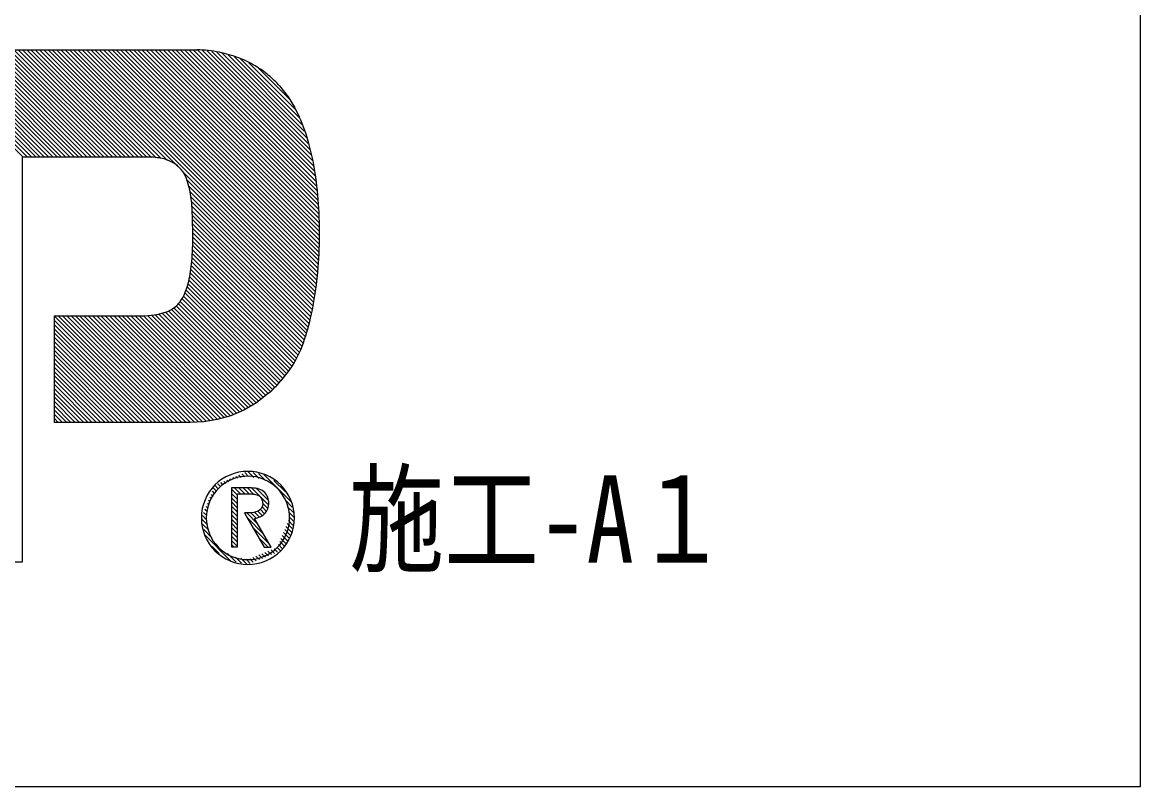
# Model space of a CAD drawing. Units: millimetres, scale not verified. Extents: x -27332 to 2102, y -19305 to 1485.
# Drawn here: x 619 to 2102, y -19305 to -18292 of the extents above; entities that cross this region are included whole.
import ezdxf
from ezdxf.enums import TextEntityAlignment as Align

# ---------------------------------------------------------------- set-up
doc = ezdxf.new("R2010")
doc.units = ezdxf.units.MM
doc.header["$LTSCALE"] = 40
doc.layers.add('0-7_YKK_ZWAK', color=7, linetype='Continuous')
doc.styles.add('ＭＳ ゴシック', font='')
doc.styles.get('ＭＳ ゴシック').set_extended_font_data('MS Gothic')

msp = doc.modelspace()

# ---------------------------------------------------------------- linework, layer by layer
at = {"layer": '0-7_YKK_ZWAK'}
for p, q in [((620.5, -18470.27), (478, -18327.77)), ((626.16, -18470.27), (483.66, -18327.77)), ((631.82, -18470.27), (489.32, -18327.77)), ((637.48, -18470.27), (494.97, -18327.77)), ((643.13, -18470.27), (500.63, -18327.77)), ((648.79, -18470.27), (506.29, -18327.77)), ((654.45, -18470.27), (511.94, -18327.77)), ((660.1, -18470.27), (517.6, -18327.77)), ((665.76, -18470.27), (523.26, -18327.77)), ((671.42, -18470.27), (528.91, -18327.77)), ((677.07, -18470.27), (534.57, -18327.77)), ((682.73, -18470.27), (540.23, -18327.77)), ((688.39, -18470.27), (545.88, -18327.77)), ((694.04, -18470.27), (551.54, -18327.77)), ((699.7, -18470.27), (557.2, -18327.77)), ((705.36, -18470.27), (562.85, -18327.77)), ((711.01, -18470.27), (568.51, -18327.77)), ((716.67, -18470.27), (574.17, -18327.77)), ((722.33, -18470.27), (579.82, -18327.77)), ((727.98, -18470.27), (585.48, -18327.77)), ((733.64, -18470.27), (591.14, -18327.77)), ((739.3, -18470.27), (596.8, -18327.77)), ((744.96, -18470.27), (602.45, -18327.77)), ((750.61, -18470.27), (608.11, -18327.77)), ((756.27, -18470.27), (613.77, -18327.77)), ((761.93, -18470.27), (619.42, -18327.77)), ((767.58, -18470.27), (625.08, -18327.77)), ((773.24, -18470.27), (630.74, -18327.77)), ((778.9, -18470.27), (636.39, -18327.77)), ((784.55, -18470.27), (642.05, -18327.77)), ((790.67, -18470.74), (647.71, -18327.77)), ((796.96, -18471.36), (653.36, -18327.77)), ((803.24, -18471.99), (659.02, -18327.77)), ((811.64, -18474.74), (664.68, -18327.77)), ((825.35, -18482.79), (670.33, -18327.77)), ((1006.09, -18657.87), (675.99, -18327.77)), ((1006.93, -18653.06), (681.65, -18327.77)), ((1007.78, -18648.24), (687.31, -18327.77)), ((1008.62, -18643.43), (692.96, -18327.77)), ((1009.34, -18638.49), (698.62, -18327.77)), ((1009.77, -18633.26), (704.28, -18327.77)), ((1010.19, -18628.03), (709.93, -18327.77)), ((1010.61, -18622.8), (715.59, -18327.77)), ((1011.04, -18617.56), (721.25, -18327.77)), ((1011.46, -18612.33), (726.9, -18327.77)), ((1011.89, -18607.1), (732.56, -18327.77)), ((1012.31, -18601.87), (738.22, -18327.77)), ((1012.74, -18596.64), (743.87, -18327.77)), ((1013.05, -18591.29), (749.53, -18327.77)), ((1013.03, -18585.62), (755.19, -18327.77)), ((1013.01, -18579.94), (760.84, -18327.77)), ((1013, -18574.27), (766.5, -18327.77)), ((1012.98, -18568.59), (772.16, -18327.77)), ((1012.96, -18562.92), (777.81, -18327.77)), ((1012.94, -18557.24), (783.47, -18327.77)), ((1012.92, -18551.56), (789.13, -18327.77)), ((1012.9, -18545.89), (794.79, -18327.77)), ((1012.49, -18539.82), (800.44, -18327.77)), ((1011.92, -18533.59), (806.1, -18327.77)), ((1011.34, -18527.35), (811.76, -18327.77)), ((1010.76, -18521.12), (817.41, -18327.77)), ((1010.19, -18514.89), (823.07, -18327.77)), ((1009.61, -18508.66), (828.73, -18327.77)), ((1009.04, -18502.42), (834.38, -18327.77)), ((1008.34, -18496.07), (840.04, -18327.77)), ((1006.91, -18488.98), (845.7, -18327.77)), ((1005.47, -18481.89), (851.44, -18327.85)), ((1004.04, -18474.8), (857.84, -18328.6)), ((1002.61, -18467.71), (864.24, -18329.35)), ((1001.17, -18460.62), (870.65, -18330.09)), ((999.69, -18453.48), (877.05, -18330.84)), ((996.48, -18444.62), (884.14, -18332.27)), ((993.28, -18435.75), (892.1, -18334.57)), ((990.07, -18426.89), (900.06, -18336.87)), ((986.87, -18418.03), (908.66, -18339.82)), ((982.07, -18407.58), (919.61, -18345.12)), ((974.38, -18394.22), (932.51, -18352.35)), ((1005.25, -18662.68), (830.83, -18488.26)), ((1004.4, -18667.5), (837.71, -18500.8)), ((1003.56, -18672.31), (840.2, -18508.95)), ((1002.72, -18677.12), (842.01, -18516.42)), ((1001.87, -18681.94), (842.95, -18523.02)), ((1000.73, -18686.45), (843.89, -18529.61)), ((999.42, -18690.8), (844.35, -18535.73)), ((998.11, -18695.15), (844.67, -18541.7)), ((996.81, -18699.5), (844.99, -18547.68)), ((995.5, -18703.85), (845.2, -18553.54)), ((994.19, -18708.19), (845.25, -18559.26)), ((992.88, -18712.54), (845.31, -18564.97)), ((988.31, -18724.95), (845.07, -18581.7)), ((990.23, -18721.2), (845.29, -18576.26)), ((991.58, -18716.89), (845.37, -18570.68)), ((982.57, -18736.18), (844.43, -18598.04)), ((984.49, -18732.43), (844.65, -18592.59)), ((986.4, -18728.69), (844.86, -18587.15)), ((976.83, -18747.41), (843.22, -18613.79)), ((978.75, -18743.66), (843.97, -18608.89)), ((980.66, -18739.92), (844.22, -18603.48)), ((969.71, -18757.25), (840.96, -18628.5)), ((972.19, -18754.08), (841.71, -18623.6)), ((974.68, -18750.9), (842.47, -18618.7)), ((962.27, -18766.78), (837.51, -18642.02)), ((964.75, -18763.6), (838.97, -18637.83)), ((967.23, -18760.43), (840.21, -18633.41)), ((951.1, -18778.25), (830.63, -18657.77)), ((953.93, -18775.41), (832.99, -18654.47)), ((956.75, -18772.58), (834.57, -18650.4)), ((959.57, -18769.74), (836.04, -18646.21)), ((935.84, -18791.27), (816.56, -18671.99)), ((939.03, -18788.8), (819.94, -18669.71)), ((942.21, -18786.32), (823.32, -18667.43)), ((945.39, -18783.85), (825.9, -18664.36)), ((948.28, -18781.08), (828.27, -18661.06)), ((802.56, -18822.03), (661.76, -18681.23)), ((796.9, -18822.03), (661.76, -18686.89)), ((808.21, -18822.03), (667, -18680.82)), ((813.87, -18822.03), (672.66, -18680.82)), ((819.53, -18822.03), (678.32, -18680.82)), ((825.18, -18822.03), (683.97, -18680.82)), ((830.84, -18822.03), (689.63, -18680.82)), ((836.5, -18822.03), (695.29, -18680.82)), ((842.12, -18822), (700.94, -18680.82)), ((847.51, -18821.73), (706.6, -18680.82)), ((852.89, -18821.45), (712.26, -18680.82)), ((858.28, -18821.18), (717.91, -18680.82)), ((863.29, -18820.54), (723.57, -18680.82)), ((868.17, -18819.76), (729.23, -18680.82)), ((873.05, -18818.98), (734.88, -18680.82)), ((877.92, -18818.2), (740.54, -18680.82)), ((882.33, -18816.95), (746.2, -18680.82)), ((886.74, -18815.7), (751.86, -18680.82)), ((891.14, -18814.45), (757.51, -18680.82)), ((895.55, -18813.2), (763.17, -18680.82)), ((899.53, -18811.53), (768.75, -18680.74)), ((903.51, -18809.84), (774.33, -18680.66)), ((907.48, -18808.16), (779.91, -18680.59)), ((911.45, -18806.47), (785.21, -18680.23)), ((915.18, -18804.54), (790.36, -18679.73)), ((918.74, -18802.45), (795.52, -18679.23)), ((922.31, -18800.36), (800.31, -18678.36)), ((925.87, -18798.27), (804.68, -18677.08)), ((929.44, -18796.18), (809.06, -18675.8)), ((932.66, -18793.74), (813.19, -18674.27)), ((791.24, -18822.03), (661.76, -18692.55)), ((785.59, -18822.03), (661.76, -18698.2)), ((779.93, -18822.03), (661.76, -18703.86)), ((774.27, -18822.03), (661.76, -18709.52)), ((768.62, -18822.03), (661.76, -18715.17)), ((762.96, -18822.03), (661.76, -18720.83)), ((757.3, -18822.03), (661.76, -18726.49)), ((751.65, -18822.03), (661.76, -18732.14)), ((745.99, -18822.03), (661.76, -18737.8)), ((740.33, -18822.03), (661.76, -18743.46)), ((734.67, -18822.03), (661.76, -18749.11)), ((729.02, -18822.03), (661.76, -18754.77)), ((723.36, -18822.03), (661.76, -18760.43)), ((717.7, -18822.03), (661.76, -18766.09)), ((712.05, -18822.03), (661.76, -18771.74)), ((706.39, -18822.03), (661.76, -18777.4)), ((700.73, -18822.03), (661.76, -18783.06)), ((695.08, -18822.03), (661.76, -18788.71)), ((689.42, -18822.03), (661.76, -18794.37)), ((683.76, -18822.03), (661.76, -18800.03)), ((678.11, -18822.03), (661.76, -18805.68)), ((672.45, -18822.03), (661.76, -18811.34)), ((666.79, -18822.03), (661.76, -18817)), ((900.12, -18896.96), (898.37, -18895.22)), ((904.84, -18896.03), (902.37, -18893.56)), ((909.56, -18895.1), (906.37, -18891.9)), ((914.29, -18894.16), (910.36, -18890.24)), ((919.33, -18893.55), (914.36, -18888.58)), ((926.38, -18894.94), (918.36, -18886.92)), ((933.42, -18896.33), (925.41, -18888.32)), ((941.79, -18899.04), (932.46, -18889.71)), ((975.95, -18927.54), (939.52, -18891.11)), ((876.84, -18913.29), (872.96, -18909.41)), ((879.12, -18909.9), (874.62, -18905.41)), ((882.37, -18907.5), (878.39, -18903.52)), ((885.76, -18905.23), (882.38, -18901.86)), ((889.15, -18902.96), (886.38, -18900.2)), ((892.53, -18900.69), (890.38, -18898.54)), ((895.92, -18898.42), (894.37, -18896.88)), ((904.76, -18918.58), (896.74, -18910.56)), ((908.75, -18916.91), (900.79, -18908.95)), ((914.41, -18916.91), (906.45, -18908.95)), ((920.06, -18916.91), (912.1, -18908.95)), ((925.85, -18917.04), (917.76, -18908.95)), ((945.75, -18931.28), (923.42, -18908.96)), ((945.87, -18925.74), (929.71, -18909.58)), ((968.13, -18914.07), (953.04, -18898.98)), ((962.08, -18905.02), (962.08, -18905.02)), ((867.76, -18926.83), (866.33, -18925.4)), ((870.03, -18923.44), (867.99, -18921.4)), ((872.3, -18920.06), (869.65, -18917.41)), ((874.57, -18916.67), (871.31, -18913.41)), ((904.76, -18924.24), (896.74, -18916.22)), ((904.76, -18929.89), (896.74, -18921.88)), ((977.33, -18934.58), (968.09, -18925.34)), ((864.72, -18940.76), (861.35, -18937.4)), ((865.65, -18936.04), (863.01, -18933.4)), ((866.59, -18931.32), (864.67, -18929.4)), ((904.76, -18935.55), (896.74, -18927.53)), ((904.76, -18941.21), (896.74, -18933.19)), ((904.76, -18946.86), (896.74, -18938.85)), ((937.47, -18945.63), (931.64, -18939.8)), ((940.64, -18943.14), (934.95, -18937.45)), ((942.87, -18939.71), (937.22, -18934.06)), ((944.92, -18936.11), (938.22, -18929.41)), ((978.72, -18941.62), (970.72, -18933.63)), ((865.03, -18958.04), (856.99, -18950.01)), ((863.64, -18951), (858.04, -18945.39)), ((863.78, -18945.48), (859.69, -18941.39)), ((904.76, -18952.52), (896.74, -18944.5)), ((904.76, -18958.18), (896.74, -18950.16)), ((931.35, -18956.48), (916.8, -18941.93)), ((939.27, -18970.06), (917.36, -18948.14)), ((929.44, -18948.91), (922.39, -18941.87)), ((933.73, -18947.55), (927.39, -18941.21)), ((980.07, -18948.64), (972.13, -18940.7)), ((978.22, -18958.1), (972.24, -18952.11)), ((979.15, -18953.37), (973.54, -18947.76)), ((866.42, -18965.09), (858.39, -18957.06)), ((871.23, -18975.56), (859.78, -18964.11)), ((904.76, -18963.83), (896.74, -18955.82)), ((904.76, -18969.49), (896.74, -18961.47)), ((904.76, -18975.15), (896.74, -18967.13)), ((947.19, -18983.63), (925.24, -18961.68)), ((973.15, -18975.66), (965.6, -18968.1)), ((975.42, -18972.26), (967.26, -18964.11)), ((976.36, -18967.56), (968.92, -18960.11)), ((977.29, -18962.83), (970.58, -18956.11)), ((895.83, -19005.82), (861.17, -18971.16)), ((904.76, -18980.8), (896.74, -18972.79)), ((904.76, -18986.46), (896.74, -18978.44)), ((899.64, -18986.99), (896.74, -18984.1)), ((945.15, -18987.25), (933.12, -18975.22)), ((964.09, -18989.22), (958.96, -18984.09)), ((966.35, -18985.83), (960.62, -18980.1)), ((968.62, -18982.44), (962.28, -18976.1)), ((970.89, -18979.05), (963.94, -18972.1)), ((880.23, -18995.87), (871.14, -18986.79)), ((902.9, -19007.23), (891.58, -18995.91)), ((933.61, -19004), (929.09, -18999.47)), ((937.62, -19002.35), (933.09, -18997.81)), ((941.62, -19000.69), (937.08, -18996.16)), ((945.62, -18999.04), (941.08, -18994.5)), ((949.62, -18997.38), (945.08, -18992.84)), ((953.63, -18995.73), (949.08, -18991.18)), ((957.63, -18994.07), (953.07, -18989.52)), ((961.63, -18992.42), (957.07, -18987.86)), ((909.97, -19008.64), (902, -19000.67)), ((917.03, -19010.04), (909.07, -19002.08)), ((921.61, -19008.96), (916.13, -19003.49)), ((918.36, -19003.93), (918.36, -19003.93)), ((925.61, -19007.31), (921.09, -19002.79)), ((929.61, -19005.66), (925.09, -19001.13))]:
    msp.add_line(p, q, dxfattribs=at)
msp.add_lwpolyline([(-27332.5, -19305), (2102.5, -19305), (2102.5, 1485), (-27332.5, 1485)], close=True, dxfattribs=at)
for points in [[(786.04, -18470.27), (619.18, -18470.27), (619.18, -19007.5), (444.31, -19007.5), (444.31, -18327.77), (850.73, -18327.77)], [(960.5, -18375.79), (971.9, -18390.19), (980.45, -18404.13), (986.41, -18416.75)], [(845.39, -18573.49), (845.17, -18551.21), (844.11, -18531.14), (841.6, -18513.52), (837.03, -18498.57)], [(945.97, -18783.4), (929.82, -18795.95), (913.01, -18805.82), (895.64, -18813.18), (877.85, -18818.22), (859.77, -18821.11), (841.52, -18822.03), (661.76, -18822.03), (661.76, -18680.82), (763.13, -18680.82), (781.82, -18680.56), (798.25, -18678.97), (812.35, -18674.83)], [(946.12, -18929.09), (946.04, -18927.04), (945.78, -18925.06), (945.36, -18923.17), (944.77, -18921.36), (944.01, -18919.64), (943.09, -18918.03), (942.02, -18916.53), (940.78, -18915.14), (939.16, -18913.71), (937.36, -18912.46), (935.39, -18911.4), (933.26, -18910.52), (930.97, -18909.84), (928.54, -18909.35), (925.97, -18909.05), (923.27, -18908.95), (896.74, -18908.95), (896.74, -18986.99), (904.76, -18986.99), (904.76, -18916.91), (923.27, -18916.91), (925.18, -18916.97), (926.98, -18917.16), (928.66, -18917.47), (930.22, -18917.9), (931.65, -18918.45), (932.95, -18919.11), (934.11, -18919.89), (935.13, -18920.78)], [(938.26, -18929.09), (937.77, -18932.84), (936.43, -18935.8), (934.41, -18938.05), (931.91, -18939.69), (929.1, -18940.8), (926.17, -18941.49), (923.29, -18941.84), (920.65, -18941.93), (913.71, -18941.93), (917.21, -18947.89), (940.13, -18987.25), (949.3, -18987.25), (927.2, -18949.37), (929.27, -18948.96), (931.24, -18948.43), (933.12, -18947.8), (934.88, -18947.06), (936.54, -18946.21), (938.08, -18945.25), (939.49, -18944.19), (940.78, -18943.01)]]:
    msp.add_lwpolyline(points, dxfattribs=at)
for centre, radius, start, end in [((844.09, -18514.75), 187.09, 78.73198, 87.96551), ((849.58, -18486.69), 158.51, 69.03034, 78.69541), ((854.69, -18473.05), 143.94, 59.39484, 68.9885), ((857.06, -18468.9), 139.16, 50.3012, 59.3616), ((856.19, -18469.88), 140.47, 42.05209, 50.28551), ((786.82, -18509.84), 220.22, 14.76267, 25.00486), ((651.76, -18546.65), 360.21, 7.9139, 14.95041), ((787, -18556.04), 85.77, 77.94572, 90.63794), ((794.45, -18521.06), 50.01, 60.20991, 77.92418), ((799.28, -18511.97), 39.72, 39.8078, 59.75378), ((792.49, -18517.16), 48.26, 22.65544, 39.38165), ((516.85, -18566.27), 496.54, 2.54376, 8.01251), ((439.52, -18570.34), 573.97, 357.76419, 2.60674), ((447.71, -18575.52), 397.69, 355.2339, 0.29193), ((461.59, -18571.76), 551.86, 352.8937, 357.82206), ((658.74, -18593.65), 185.88, 347.14308, 355.40008), ((755.17, -18615.98), 86.9, 334.00676, 347.34989), ((577.02, -18586.77), 435.46, 347.15166, 352.97565), ((790.52, -18633.15), 47.6, 314.78099, 333.92928), ((796.02, -18638), 40.29, 293.91672, 314.09376), ((731.92, -18622.91), 276.41, 339.22498, 347.31457), ((861.26, -18672.99), 137.72, 326.23251, 339.61931), ((808.95, -18634), 202.9, 318.67367, 325.29112), ((829.3, -18651.85), 175.83, 311.57033, 318.66243), ((918.46, -18948.66), 61.74, 90.09157, 179.92363), ((918.23, -18948.15), 54.8, 89.86602, 135.149), ((918.45, -18948.55), 61.63, 44.93442, 90.08536), ((918.47, -18948.57), 55.21, 45.03108, 90.11509), ((918.07, -18948.46), 54.9, 134.8007, 180.12175), ((918.51, -18948.59), 55.2, 0.00643, 45.07115), ((918.94, -18948.36), 61.15, 359.78949, 45.13288), ((926.53, -18928.76), 11.73, 358.3894, 42.86139), ((926.76, -18929.65), 19.37, 316.37674, 1.6565), ((918.08, -18948.73), 61.37, 179.86065, 225.14399), ((917.85, -18948.82), 54.68, 179.75513, 225.29722), ((918.27, -18948.49), 55.44, 270.09072, 359.90926), ((918.79, -18948.83), 61.3, 314.92572, 0.23508), ((918.37, -18948.74), 61.57, 224.94536, 269.98445), ((918.25, -18949.31), 54.62, 224.62822, 270.10973), ((918.37, -18948.43), 61.88, 269.98802, 314.93777)]:
    msp.add_arc(centre, radius, start, end, dxfattribs=at)

# ---------------------------------------------------------------- texts
at = {"layer": '0-7_YKK_ZWAK', "style": 'ＭＳ ゴシック', "width": 0.8}
msp.add_text('施工-A１', height=115.5, dxfattribs=at).set_placement((1052.57, -19042.5), align=Align.BOTTOM_LEFT)

doc.saveas('drawing.dxf')
